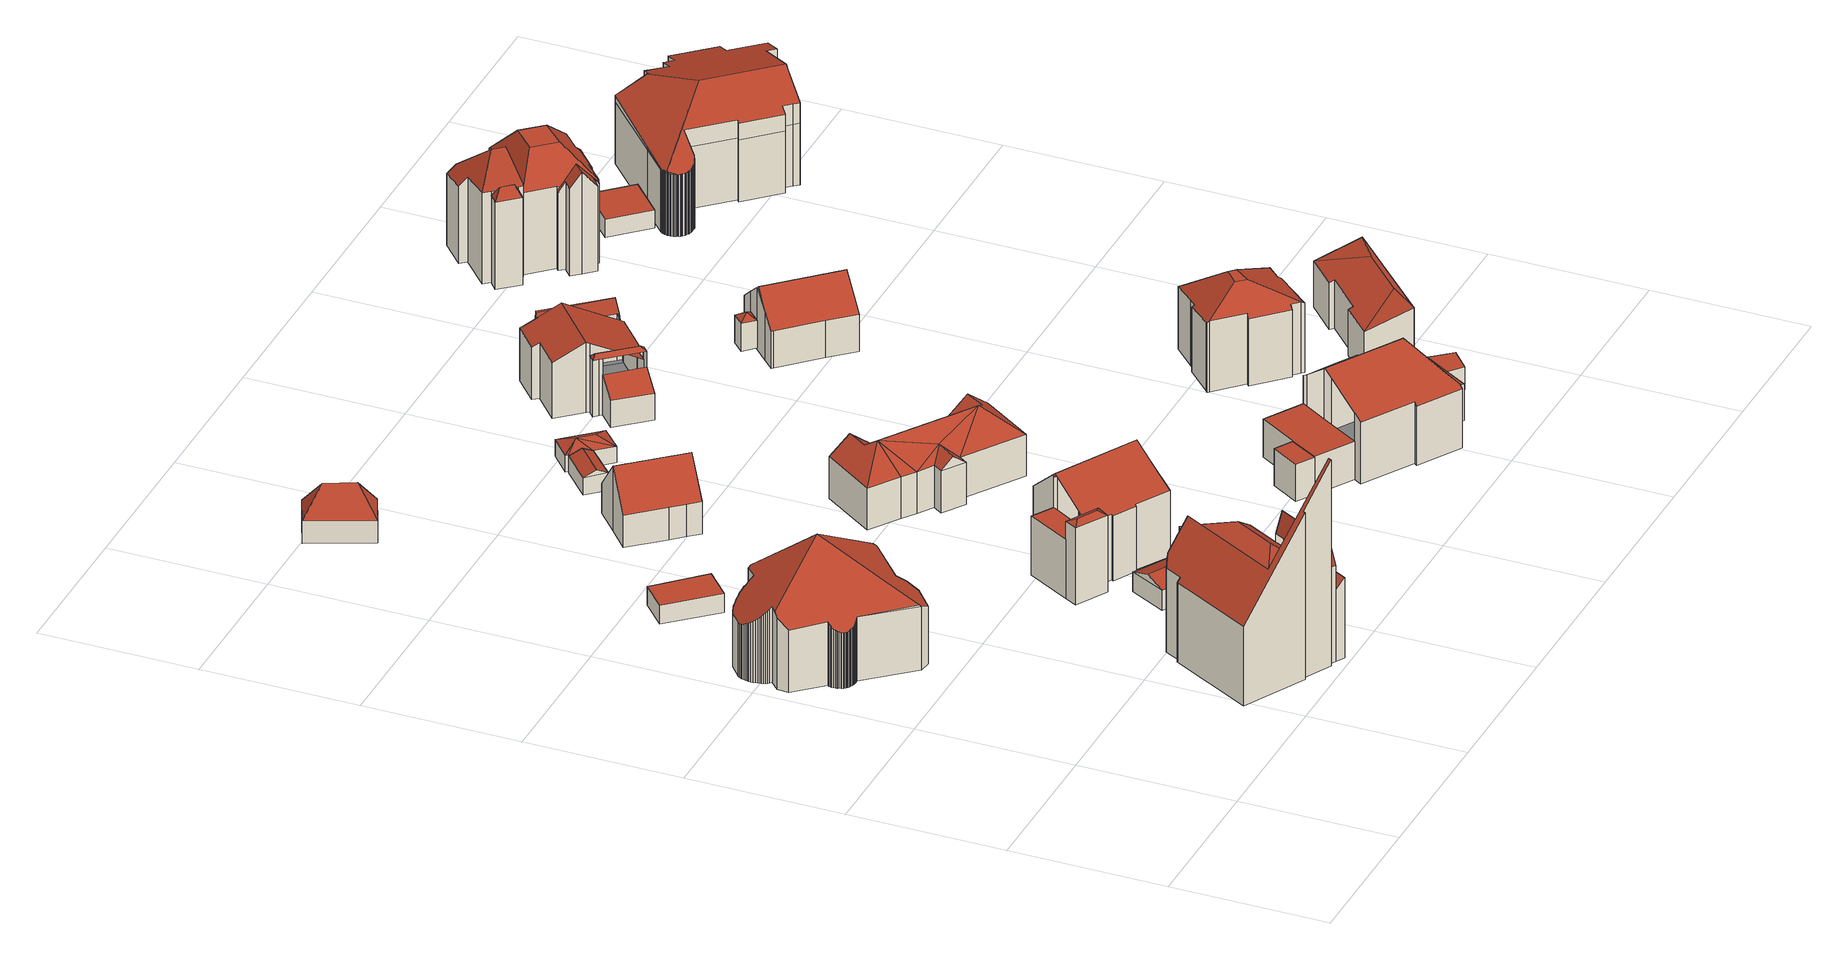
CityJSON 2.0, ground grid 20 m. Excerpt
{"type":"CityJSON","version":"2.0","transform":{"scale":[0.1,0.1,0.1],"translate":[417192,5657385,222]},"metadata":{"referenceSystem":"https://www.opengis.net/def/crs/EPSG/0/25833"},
"CityObjects":{
"building1":{"type":"Building","attributes":{"Dachtyp_tdc":"tdcFreeFormRoof","Gemeindeschluessel":14612000,"Dachneigung":48.73,"QualitaetDacherkennung":22,"Geometrietyp2DReferenz":"3000","measuredHeight":16.26,"function":"31001_9998","roofType":"5000"},"geometry":[{"type":"Solid","lod":"2","boundaries":[[[[0,1,2,3]],[[1,4,5,2]],[[4,6,7,5]],[[6,8,9,7]],[[8,10,11,9]],[[10,12,13,11]],[[12,14,15,13]],[[14,16,17,15]],[[16,18,19,17]],[[18,20,21,19]],[[20,22,23,21]],[[22,24,25,23]],[[24,26,27,25]],[[26,28,29,27]],[[28,30,31,29]],[[30,32,33,31]],[[32,34,35,33]],[[34,36,37,35]],[[36,38,39,37]],[[38,40,41,39]],[[40,42,43,41]],[[42,44,45,43]],[[44,46,47,45]],[[46,48,49,47]],[[48,50,51,49]],[[50,52,53,51]],[[52,54,55,53]],[[54,56,57,55]],[[56,58,59,57]],[[58,60,61,59]],[[60,62,63,61]],[[62,64,65,63]],[[64,66,67,65]],[[66,68,69,67]],[[68,70,71,69]],[[70,72,73,71]],[[72,74,75,73]],[[74,76,77,75]],[[76,78,79,77]],[[78,80,81,79]],[[80,82,83,81]],[[82,84,85,83]],[[84,86,87,85]],[[86,88,89,87]],[[88,90,91,89]],[[90,92,93,91]],[[92,94,95,93]],[[94,96,97,95]],[[96,98,99,97]],[[98,100,101,99]],[[100,102,103,101]],[[102,104,105,103]],[[104,106,107,105]],[[106,108,109,107]],[[108,110,111,109]],[[110,112,113,111]],[[112,114,115,113]],[[114,116,117,115]],[[116,118,119,117]],[[118,120,121,119]],[[120,122,123,121]],[[122,124,125,123]],[[124,126,127,125]],[[126,128,129,127]],[[128,130,131,129]],[[130,132,133,131]],[[132,134,135,133]],[[134,136,137,135]],[[136,138,139,137]],[[138,140,141,139]],[[140,142,143,141]],[[142,144,145,143]],[[144,146,147,145]],[[146,148,149,147]],[[148,150,151,149]],[[150,152,153,151]],[[152,154,155,153]],[[154,156,157,155]],[[156,158,159,157]],[[158,160,161,159]],[[160,0,3,161]],[[18,16,162,163,164,26,24,22,20]],[[84,82,80,78,76,74,72,70,68,66,64,62,60,58,56,54,52,50,48,46,44,42,40,38,36,34,32,30,28,164,163,165,88,86]],[[163,166,4,1,0,160,158,156,154,152,150,148,146,144,142,140,138,136,134,132,130,128,126,124,122,120,118,116,114,112,110,108,106,104,102,100,98,96,94,92,90,165]],[[10,8,6,166,163,162,14,12]],[[6,4,166]],[[28,26,164]],[[16,14,162]],[[90,88,165]],[[3,2,5,7,9,11,13,15,17,19,21,23,25,27,29,31,33,35,37,39,41,43,45,47,49,51,53,55,57,59,61,63,65,67,69,71,73,75,77,79,81,83,85,87,89,91,93,95,97,99,101,103,105,107,109,111,113,115,117,119,121,123,125,127,129,131,133,135,137,139,141,143,145,147,149,151,153,155,157,159,161]]]],"semantics":{"surfaces":[{"type":"WallSurface"},{"type":"RoofSurface"},{"type":"GroundSurface"}],"values":[[0,0,0,0,0,0,0,0,0,0,0,0,0,0,0,0,0,0,0,0,0,0,0,0,0,0,0,0,0,0,0,0,0,0,0,0,0,0,0,0,0,0,0,0,0,0,0,0,0,0,0,0,0,0,0,0,0,0,0,0,0,0,0,0,0,0,0,0,0,0,0,0,0,0,0,0,0,0,0,0,0,1,1,1,1,0,0,0,0,2]]}}]},
"building2":{"type":"Building","attributes":{"Gemeindeschluessel":14612000,"Geometrietyp2DReferenz":"3000","function":"31001_9998","roofType":"9999"},"children":["building2-1","building2-2","building2-3","building2-4"]},
"building2-1":{"type":"BuildingPart","attributes":{"Dachtyp_tdc":"tdcFreeFormRoof","Dachneigung":80.55,"QualitaetDacherkennung":21,"Geometrietyp2DReferenz":"3000","measuredHeight":15.99,"roofType":"5000"},"parents":["building2"],"geometry":[{"type":"MultiSurface","lod":"2","boundaries":[[[167,168,169,170,171]],[[172,173,174,175,176,177]],[[178,173,172]],[[179,178,172,168]],[[179,168,167]],[[178,179,167,173]],[[170,169,180,176,175]]],"semantics":{"surfaces":[{"type":"WallSurface"},{"type":"RoofSurface"},{"type":"GroundSurface"}],"values":[0,0,1,1,1,1,2]}}]},
"building2-2":{"type":"BuildingPart","attributes":{"Dachtyp_tdc":"tdcPolyFlatRoof","Dachneigung":44.97,"QualitaetDacherkennung":36,"Geometrietyp2DReferenz":"3000","measuredHeight":10.78,"roofType":"2100"},"parents":["building2"],"geometry":[{"type":"MultiSurface","lod":"2","boundaries":[[[181,177,176,182]],[[183,184,185,180]],[[184,181,182,185]],[[184,183,177,181]],[[182,176,180,185]]],"semantics":{"surfaces":[{"type":"WallSurface"},{"type":"RoofSurface"},{"type":"GroundSurface"}],"values":[0,0,0,1,2]}}]},
"building2-3":{"type":"BuildingPart","attributes":{"Dachtyp_tdc":"tdcPolyFlatRoof","Dachneigung":52.32,"QualitaetDacherkennung":51,"Geometrietyp2DReferenz":"3000","measuredHeight":27.57,"roofType":"2100"},"parents":["building2"],"geometry":[{"type":"MultiSurface","lod":"2","boundaries":[[[186,187,188,189]],[[187,190,191,188]],[[190,192,193,191]],[[192,194,195,196,193]],[[197,198,199,175,174]],[[198,200,201,199]],[[200,202,203,201]],[[202,204,205,203]],[[204,186,189,205]],[[204,202,200,198,197,206,194,192,190,187,186]],[[189,188,191,193,196,207,208,175,199,201,203,205]]],"semantics":{"surfaces":[{"type":"WallSurface"},{"type":"RoofSurface"},{"type":"GroundSurface"}],"values":[0,0,0,0,0,0,0,0,0,1,2]}}]},
"building2-4":{"type":"BuildingPart","attributes":{"Dachtyp_tdc":"tdcHipRoof","Dachneigung":40.12,"QualitaetDacherkennung":24,"Geometrietyp2DReferenz":"3000","measuredHeight":16.05,"roofType":"3200"},"parents":["building2"],"geometry":[{"type":"MultiSurface","lod":"2","boundaries":[[[209,195,196,207]],[[195,210,211,196]],[[210,212,213,211]],[[212,214,215,213]],[[214,216,217,215]],[[216,218,219,217]],[[218,220,221,219]],[[220,171,170,221]],[[222,174,223]],[[220,218,216,214,212,210,195,209,224]],[[174,171,220,224,223]],[[209,222,223,224]],[[208,207,196,211,213,215,217,219,221,170,175]]],"semantics":{"surfaces":[{"type":"WallSurface"},{"type":"RoofSurface"},{"type":"GroundSurface"}],"values":[0,0,0,0,0,0,0,0,1,1,1,1,2]}}]},
"building3":{"type":"Building","attributes":{"Dachtyp_tdc":"tdcPolyFlatRoof","Gemeindeschluessel":14612000,"Dachneigung":0,"QualitaetDacherkennung":62,"Geometrietyp2DReferenz":"3000","measuredHeight":2.56,"function":"31001_9998","roofType":"1000"},"geometry":[{"type":"Solid","lod":"2","boundaries":[[[[225,226,227,228]],[[226,229,230,227]],[[229,231,232,230]],[[231,225,228,232]],[[231,229,226,225]],[[228,227,230,232]]]],"semantics":{"surfaces":[{"type":"WallSurface"},{"type":"RoofSurface"},{"type":"GroundSurface"}],"values":[[0,0,0,0,1,2]]}}]},
"building4":{"type":"Building","attributes":{"Dachtyp_tdc":"tdcFreeFormRoof","Gemeindeschluessel":14612000,"Dachneigung":57.93,"QualitaetDacherkennung":18,"Geometrietyp2DReferenz":"3000","measuredHeight":6.68,"function":"31001_9998","roofType":"5000"},"geometry":[{"type":"Solid","lod":"2","boundaries":[[[[233,234,235,236]],[[234,237,238,235]],[[237,239,240,238]],[[239,233,236,240]],[[241,239,237]],[[242,241,237,234]],[[242,234,233]],[[241,242,233,239]],[[236,235,238,240]]]],"semantics":{"surfaces":[{"type":"WallSurface"},{"type":"RoofSurface"},{"type":"GroundSurface"}],"values":[[0,0,0,0,1,1,1,1,2]]}}]},
"building5":{"type":"Building","attributes":{"Dachtyp_tdc":"tdcGableRoof","Gemeindeschluessel":14612000,"Dachneigung":19.85,"QualitaetDacherkennung":80,"Geometrietyp2DReferenz":"3000","measuredHeight":3.64,"function":"31001_9998","roofType":"3100"},"geometry":[{"type":"Solid","lod":"2","boundaries":[[[[243,244,245,246]],[[244,247,248,245]],[[247,249,250,248]],[[249,243,246,250]],[[247,244,251]],[[243,249,252]],[[244,243,252,251]],[[249,247,251,252]],[[246,245,248,250]]]],"semantics":{"surfaces":[{"type":"WallSurface"},{"type":"RoofSurface"},{"type":"GroundSurface"}],"values":[[0,0,0,0,0,0,1,1,2]]}}]},
"building6":{"type":"Building","attributes":{"Dachtyp_tdc":"tdcGableRoof","Gemeindeschluessel":14612000,"Dachneigung":49.33,"QualitaetDacherkennung":78,"Geometrietyp2DReferenz":"3000","measuredHeight":8.7,"function":"31001_9998","roofType":"3100"},"geometry":[{"type":"Solid","lod":"2","boundaries":[[[[253,254,255,256]],[[254,257,258,255]],[[257,259,260,258]],[[259,261,262,260]],[[261,263,264,262]],[[263,265,266,264]],[[265,267,268,266]],[[267,269,270,268]],[[269,271,272,270]],[[271,273,274,272]],[[273,275,276,274]],[[275,277,278,276]],[[277,253,256,278]],[[273,271,269,267,265,263,261,259,257]],[[257,254,253,277,275,273]],[[256,255,258,260,262,264,266,268,270,272,274,276,278]]]],"semantics":{"surfaces":[{"type":"WallSurface"},{"type":"RoofSurface"},{"type":"GroundSurface"}],"values":[[0,0,0,0,0,0,0,0,0,0,0,0,0,1,1,2]]}}]},
"building7":{"type":"Building","attributes":{"Gemeindeschluessel":14612000,"Geometrietyp2DReferenz":"3000","function":"31001_9998","roofType":"9999"},"children":["building7-1","building7-2","building7-3","building7-4"]},
"building7-1":{"type":"BuildingPart","attributes":{"Dachtyp_tdc":"tdcPolyFlatRoof","Dachneigung":0,"QualitaetDacherkennung":57,"Geometrietyp2DReferenz":"3000","measuredHeight":7.94,"roofType":"1000"},"parents":["building7"],"geometry":[{"type":"MultiSurface","lod":"2","boundaries":[[[279,280,281,282]],[[280,283,284,281]],[[283,280,279,285,286]],[[287,282,281,284,288]]],"semantics":{"surfaces":[{"type":"WallSurface"},{"type":"RoofSurface"},{"type":"GroundSurface"}],"values":[0,0,1,2]}}]},
"building7-2":{"type":"BuildingPart","attributes":{"Dachtyp_tdc":"tdcFreeFormRoof","Dachneigung":27.71,"QualitaetDacherkennung":12,"Geometrietyp2DReferenz":"3000","measuredHeight":10.79,"roofType":"5000"},"parents":["building7"],"geometry":[{"type":"MultiSurface","lod":"2","boundaries":[[[289,290,291,292,293]],[[290,294,295,291]],[[294,296,279,282,295]],[[297,296,294]],[[298,297,294,290]],[[298,290,289]],[[297,298,289,296]],[[292,291,295,282,287]]],"semantics":{"surfaces":[{"type":"WallSurface"},{"type":"RoofSurface"},{"type":"GroundSurface"}],"values":[0,0,0,1,1,1,1,2]}}]},
"building7-3":{"type":"BuildingPart","attributes":{"Dachtyp_tdc":"tdcGableRoof","Dachneigung":12.98,"QualitaetDacherkennung":45,"Geometrietyp2DReferenz":"3000","measuredHeight":5.43,"roofType":"3100"},"parents":["building7"],"geometry":[{"type":"MultiSurface","lod":"2","boundaries":[[[299,300,301,302]],[[300,303,304,301]],[[303,305,306,304]],[[303,300,307]],[[300,299,308,309,307]],[[305,303,307,309]],[[302,301,304,306,310]]],"semantics":{"surfaces":[{"type":"WallSurface"},{"type":"RoofSurface"},{"type":"GroundSurface"}],"values":[0,0,0,0,1,1,2]}}]},
"building7-4":{"type":"BuildingPart","attributes":{"Dachtyp_tdc":"tdcGableRoof","Dachneigung":31.72,"QualitaetDacherkennung":21,"Geometrietyp2DReferenz":"3000","measuredHeight":12.6,"roofType":"3100"},"parents":["building7"],"geometry":[{"type":"MultiSurface","lod":"2","boundaries":[[[311,312,313,314]],[[312,315,316,313]],[[315,317,318,316]],[[317,319,320,318]],[[319,293,292,320]],[[321,322,323,284,283]],[[322,324,325,323]],[[324,326,327,325]],[[326,328,329,327]],[[328,330,331,329]],[[330,332,333,331]],[[332,334,335,333]],[[334,336,299,302,335]],[[337,306,305]],[[337,311,314,306]],[[338,336,334,332,330,328,326,324,322,321,339]],[[339,340,293,319,317,315,312,311,337,338]],[[314,313,316,318,320,292,287,288,284,323,325,327,329,331,333,335,302,310,306]]],"semantics":{"surfaces":[{"type":"WallSurface"},{"type":"RoofSurface"},{"type":"GroundSurface"}],"values":[0,0,0,0,0,0,0,0,0,0,0,0,0,0,0,1,1,2]}}]},
"building8":{"type":"Building","attributes":{"Dachtyp_tdc":"tdcGableRoof","Gemeindeschluessel":14612000,"Dachneigung":24.18,"QualitaetDacherkennung":55,"Geometrietyp2DReferenz":"3000","measuredHeight":3,"function":"31001_9998","roofType":"3100"},"geometry":[{"type":"Solid","lod":"2","boundaries":[[[[341,342,343,344]],[[342,345,346,343]],[[345,347,348,346]],[[347,341,344,348]],[[345,342,349]],[[341,347,350]],[[342,341,350,349]],[[347,345,349,350]],[[344,343,346,348]]]],"semantics":{"surfaces":[{"type":"WallSurface"},{"type":"RoofSurface"},{"type":"GroundSurface"}],"values":[[0,0,0,0,0,0,1,1,2]]}}]},
"building9":{"type":"Building","attributes":{"Dachtyp_tdc":"tdcFreeFormRoof","Gemeindeschluessel":14612000,"Dachneigung":38.6,"QualitaetDacherkennung":34,"Geometrietyp2DReferenz":"3000","measuredHeight":8.79,"function":"31001_9998","roofType":"5000"},"geometry":[{"type":"Solid","lod":"2","boundaries":[[[[351,352,353,354]],[[352,355,356,353]],[[355,357,358,356]],[[357,359,360,358]],[[359,361,362,360]],[[361,363,364,362]],[[363,365,366,364]],[[365,367,368,366]],[[367,369,370,368]],[[369,371,372,370]],[[371,373,374,372]],[[373,375,376,374]],[[375,377,378,376]],[[377,379,380,378]],[[379,381,382,380]],[[381,351,354,382]],[[383,377,375,384]],[[375,385,384]],[[373,385,375]],[[371,385,373]],[[369,385,371]],[[369,386,385]],[[386,369,387]],[[388,387,369,367]],[[385,351,381]],[[385,389,351]],[[389,359,357]],[[386,389,385]],[[386,359,389]],[[386,361,359]],[[361,386,363]],[[357,355,390,389]],[[390,352,351,389]],[[381,379,383,384,385]],[[377,383,379]],[[365,388,367]],[[352,390,355]],[[354,353,356,358,360,362,364,366,368,370,372,374,376,378,380,382]],[[386,387,388,365,363]]]],"semantics":{"surfaces":[{"type":"WallSurface"},{"type":"RoofSurface"},{"type":"GroundSurface"}],"values":[[0,0,0,0,0,0,0,0,0,0,0,0,0,0,0,0,1,1,1,1,1,1,1,1,1,1,1,1,1,1,1,1,1,1,0,0,0,2,1]]}}]},
"building10":{"type":"Building","attributes":{"Dachtyp_tdc":"tdcFreeFormRoof","Gemeindeschluessel":14612000,"Dachneigung":25.57,"QualitaetDacherkennung":53,"Geometrietyp2DReferenz":"3000","measuredHeight":3.1,"function":"31001_9998","roofType":"5000"},"geometry":[{"type":"Solid","lod":"2","boundaries":[[[[345,391,392,393]],[[391,394,395,392]],[[394,396,397,395]],[[396,398,399,397]],[[398,400,401,399]],[[400,345,393,401]],[[402,400,398]],[[403,402,398,396]],[[403,396,394]],[[403,400,402]],[[403,345,400]],[[403,391,345]],[[391,403,394]],[[393,392,395,397,399,401]]]],"semantics":{"surfaces":[{"type":"WallSurface"},{"type":"RoofSurface"},{"type":"GroundSurface"}],"values":[[0,0,0,0,0,0,1,1,1,1,1,1,1,2]]}}]},
"building11":{"type":"Building","attributes":{"Gemeindeschluessel":14612000,"Geometrietyp2DReferenz":"3000","function":"31001_9998","roofType":"9999"},"children":["building11-1","building11-2","building11-3","building11-4"]},
"building11-1":{"type":"BuildingPart","attributes":{"Dachtyp_tdc":"tdcPolyFlatRoof","Dachneigung":32.01,"QualitaetDacherkennung":38,"Geometrietyp2DReferenz":"3000","measuredHeight":5.42,"roofType":"2100"},"parents":["building11"],"geometry":[{"type":"MultiSurface","lod":"2","boundaries":[[[404,405,406,407]],[[408,409,410,411]],[[409,404,407,410]],[[409,408,405,404]],[[407,406,411,410]]],"semantics":{"surfaces":[{"type":"WallSurface"},{"type":"RoofSurface"},{"type":"GroundSurface"}],"values":[0,0,0,1,2]}}]},
"building11-2":{"type":"BuildingPart","attributes":{"Dachtyp_tdc":"tdcGableRoof","Dachneigung":27.61,"QualitaetDacherkennung":50,"Geometrietyp2DReferenz":"3000","measuredHeight":9.43,"roofType":"3100"},"parents":["building11"],"geometry":[{"type":"MultiSurface","lod":"2","boundaries":[[[412,413,414,415]],[[413,416,417,418,414]],[[419,420,421,422,423]],[[420,424,425,421]],[[424,426,427,425]],[[428,429,430,431,432]],[[429,433,434,430]],[[433,435,436,434]],[[435,412,415,436]],[[429,428,437,426,424,420,419,438,439,440,441]],[[441,416,413,412,435,433,429]],[[415,414,418,442,443,422,421,425,427,431,430,434,436]]],"semantics":{"surfaces":[{"type":"WallSurface"},{"type":"RoofSurface"},{"type":"GroundSurface"}],"values":[0,0,0,0,0,0,0,0,0,1,1,2]}}]},
"building11-3":{"type":"BuildingPart","attributes":{"Dachtyp_tdc":"tdcFreeFormRoof","Dachneigung":39.75,"QualitaetDacherkennung":9,"Geometrietyp2DReferenz":"3000","measuredHeight":8.01,"roofType":"5000"},"parents":["building11"],"geometry":[{"type":"MultiSurface","lod":"2","boundaries":[[[444,445,446,406,405]],[[445,447,448,446]],[[447,432,431,448]],[[449,450,408,411,427,426]],[[451,432,447]],[[447,445,444,450,452,451]],[[452,450,449]],[[451,452,449,437,432]],[[411,406,446,448,431,427]]],"semantics":{"surfaces":[{"type":"WallSurface"},{"type":"RoofSurface"},{"type":"GroundSurface"}],"values":[0,0,0,0,1,1,1,1,2]}}]},
"building11-4":{"type":"BuildingPart","attributes":{"Dachtyp_tdc":"tdcFreeFormRoof","Dachneigung":80.11,"QualitaetDacherkennung":31,"Geometrietyp2DReferenz":"3000","measuredHeight":8.74,"roofType":"5000"},"parents":["building11"],"geometry":[{"type":"MultiSurface","lod":"2","boundaries":[[[453,454,455,456]],[[454,457,458,455]],[[457,459,460,458]],[[459,461,462,460]],[[461,423,422,462]],[[417,463,464,418]],[[463,453,456,464]],[[465,438,423,461,459,466]],[[459,457,454,453,463,466]],[[463,417,467,440,465,466]],[[456,455,458,460,462,422,443,442,418,464]]],"semantics":{"surfaces":[{"type":"WallSurface"},{"type":"RoofSurface"},{"type":"GroundSurface"}],"values":[0,0,0,0,0,0,0,1,1,1,2]}}]},
"building12":{"type":"Building","attributes":{"Gemeindeschluessel":14612000,"Geometrietyp2DReferenz":"3000","function":"31001_9998","roofType":"9999"},"children":["building12-1","building12-2","building12-3","building12-4"]},
"building12-1":{"type":"BuildingPart","attributes":{"Dachtyp_tdc":"tdcPolyFlatRoof","Dachneigung":0,"QualitaetDacherkennung":77,"Geometrietyp2DReferenz":"3000","measuredHeight":4.86,"roofType":"1000"},"parents":["building12"],"geometry":[{"type":"MultiSurface","lod":"2","boundaries":[[[468,469,470,471]],[[469,472,473,470]],[[472,474,475,473]],[[474,476,477,475]],[[478,479,480,481]],[[479,468,471,480]],[[479,478,476,474,472,469,468]],[[471,470,473,475,477,481,480]]],"semantics":{"surfaces":[{"type":"WallSurface"},{"type":"RoofSurface"},{"type":"GroundSurface"}],"values":[0,0,0,0,0,0,1,2]}}]},
"building12-2":{"type":"BuildingPart","attributes":{"Dachtyp_tdc":"tdcHipAndGableRoof","Dachneigung":29.3,"QualitaetDacherkennung":23,"Geometrietyp2DReferenz":"3000","measuredHeight":12.01,"roofType":"5000"},"parents":["building12"],"geometry":[{"type":"MultiSurface","lod":"2","boundaries":[[[482,483,484,485]],[[483,486,487,488,484]],[[489,490,491,492,493]],[[490,494,495,491]],[[494,496,497,495]],[[496,498,499,497]],[[498,500,501,499]],[[500,502,503,501]],[[502,504,478,481,503]],[[505,506,507,477,476]],[[506,508,509,507]],[[508,510,511,509]],[[510,482,485,511]],[[506,505,504,512]],[[504,502,500,498,496,494,490,489,513,512]],[[513,486,483,482,510,508,506,512]],[[485,484,488,514,492,491,495,497,499,501,503,481,477,507,509,511]]],"semantics":{"surfaces":[{"type":"WallSurface"},{"type":"RoofSurface"},{"type":"GroundSurface"}],"values":[0,0,0,0,0,0,0,0,0,0,0,0,0,1,1,1,2]}}]},
"building12-3":{"type":"BuildingPart","attributes":{"Dachtyp_tdc":"tdcPolyFlatRoof","Dachneigung":0,"QualitaetDacherkennung":71,"Geometrietyp2DReferenz":"3000","measuredHeight":4.99,"roofType":"1000"},"parents":["building12"],"geometry":[{"type":"MultiSurface","lod":"2","boundaries":[[[515,516,517,518]],[[516,519,520,517]],[[519,521,522,520]],[[521,519,516,515]],[[518,517,520,522]]],"semantics":{"surfaces":[{"type":"WallSurface"},{"type":"RoofSurface"},{"type":"GroundSurface"}],"values":[0,0,0,1,2]}}]},
"building12-4":{"type":"BuildingPart","attributes":{"Dachtyp_tdc":"tdcPolyFlatRoof","Dachneigung":0,"QualitaetDacherkennung":74,"Geometrietyp2DReferenz":"3000","measuredHeight":5.06,"roofType":"1000"},"parents":["building12"],"geometry":[{"type":"MultiSurface","lod":"2","boundaries":[[[487,523,515,518,488]],[[524,525,526,522,521]],[[525,493,492,526]],[[493,525,524,523,487,527]],[[488,518,522,526,492,514]]],"semantics":{"surfaces":[{"type":"WallSurface"},{"type":"RoofSurface"},{"type":"GroundSurface"}],"values":[0,0,0,1,2]}}]},
"building13":{"type":"Building","attributes":{"Dachtyp_tdc":"tdcFreeFormRoof","Gemeindeschluessel":14612000,"Dachneigung":37.39,"QualitaetDacherkennung":48,"Geometrietyp2DReferenz":"3000","measuredHeight":4.42,"function":"31001_9998","roofType":"5000"},"geometry":[{"type":"Solid","lod":"2","boundaries":[[[[528,529,530,531]],[[529,532,533,530]],[[532,534,535,533]],[[534,528,531,535]],[[536,534,532]],[[537,536,532,529]],[[537,529,528]],[[536,537,528,534]],[[531,530,533,535]]]],"semantics":{"surfaces":[{"type":"WallSurface"},{"type":"RoofSurface"},{"type":"GroundSurface"}],"values":[[0,0,0,0,1,1,1,1,2]]}}]},
"building14":{"type":"Building","attributes":{"Dachtyp_tdc":"tdcFreeFormRoof","Gemeindeschluessel":14612000,"Dachneigung":39.62,"QualitaetDacherkennung":83,"Geometrietyp2DReferenz":"3000","measuredHeight":8.47,"function":"31001_9998","roofType":"5000"},"geometry":[{"type":"Solid","lod":"2","boundaries":[[[[538,539,540,541]],[[539,542,543,540]],[[544,545,546,547]],[[545,548,549,546]],[[548,550,551,549]],[[550,552,553,551]],[[552,554,555,553]],[[554,538,541,555]],[[539,538,556,557,545,544,542]],[[556,554,552,550,548,557]],[[548,545,557]],[[538,554,556]],[[541,540,543,547,546,549,551,553,555]],[[542,544,547,543]]]],"semantics":{"surfaces":[{"type":"WallSurface"},{"type":"RoofSurface"},{"type":"GroundSurface"}],"values":[[0,0,0,0,0,0,0,0,1,1,0,0,2,0]]}}]},
"building15":{"type":"Building","attributes":{"Dachtyp_tdc":"tdcPolyFlatRoof","Gemeindeschluessel":14612000,"Dachneigung":0,"QualitaetDacherkennung":57,"Geometrietyp2DReferenz":"3000","measuredHeight":3.12,"function":"31001_9998","roofType":"1000"},"geometry":[{"type":"Solid","lod":"2","boundaries":[[[[558,559,560,561]],[[559,562,563,560]],[[562,564,565,563]],[[564,566,567,565]],[[566,558,561,567]],[[566,564,562,559,558]],[[561,560,563,565,567]]]],"semantics":{"surfaces":[{"type":"WallSurface"},{"type":"RoofSurface"},{"type":"GroundSurface"}],"values":[[0,0,0,0,0,1,2]]}}]},
"building16":{"type":"Building","attributes":{"Dachtyp_tdc":"tdcCutTentRoof","Gemeindeschluessel":14612000,"Dachneigung":28.95,"QualitaetDacherkennung":46,"Geometrietyp2DReferenz":"3000","measuredHeight":12.07,"function":"31001_9998","roofType":"9999"},"geometry":[{"type":"Solid","lod":"2","boundaries":[[[[568,569,570,571]],[[569,572,573,570]],[[572,574,575,573]],[[574,576,577,575]],[[576,578,579,577]],[[578,580,581,579]],[[580,582,583,581]],[[582,584,585,583]],[[584,586,587,585]],[[586,588,589,587]],[[588,590,591,589]],[[590,592,593,591]],[[592,594,595,593]],[[594,596,597,595]],[[596,598,599,597]],[[598,600,601,599]],[[600,602,603,601]],[[602,604,605,603]],[[604,606,607,605]],[[606,608,609,607]],[[608,568,571,609]],[[586,584,582,580,578,576,574,610,611]],[[594,592,590,588,586,611,612]],[[604,602,600,598,596,594,612,613]],[[574,572,569,568,608,606,604,613,610]],[[613,612,611,610]],[[571,570,573,575,577,579,581,583,585,587,589,591,593,595,597,599,601,603,605,607,609]]]],"semantics":{"surfaces":[{"type":"WallSurface"},{"type":"RoofSurface"},{"type":"GroundSurface"}],"values":[[0,0,0,0,0,0,0,0,0,0,0,0,0,0,0,0,0,0,0,0,0,1,1,1,1,1,2]]}}]},
"building17":{"type":"Building","attributes":{"Dachtyp_tdc":"tdcFreeFormRoof","Gemeindeschluessel":14612000,"Dachneigung":20.94,"QualitaetDacherkennung":48,"Geometrietyp2DReferenz":"3000","measuredHeight":8.29,"function":"31001_9998","roofType":"5000"},"geometry":[{"type":"Solid","lod":"2","boundaries":[[[[614,615,616,617]],[[615,618,619,616]],[[618,620,621,619]],[[620,622,623,621]],[[622,624,625,623]],[[624,626,627,625]],[[626,628,629,627]],[[628,614,617,629]],[[615,630,618]],[[614,628,631]],[[614,631,630,615]],[[628,626,624,622,620,618,630,631]],[[617,616,619,621,623,625,627,629]]]],"semantics":{"surfaces":[{"type":"WallSurface"},{"type":"RoofSurface"},{"type":"GroundSurface"}],"values":[[0,0,0,0,0,0,0,0,1,1,1,1,2]]}}]},
"building18":{"type":"Building","attributes":{"Gemeindeschluessel":14612000,"Geometrietyp2DReferenz":"3000","function":"31001_9998","roofType":"9999"},"children":["building18-1","building18-2","building18-3","building18-4"]},
"building18-1":{"type":"BuildingPart","attributes":{"Dachtyp_tdc":"tdcHipAndGableRoof","Dachneigung":43.43,"QualitaetDacherkennung":30,"Geometrietyp2DReferenz":"3000","measuredHeight":14,"roofType":"5000"},"parents":["building18"],"geometry":[{"type":"MultiSurface","lod":"2","boundaries":[[[632,633,634,635]],[[636,637,638]],[[636,639,640,637]],[[639,641,642,643,640]],[[644,645,646]],[[644,647,648,645]],[[647,649,650,648]],[[649,651,652,650]],[[651,653,654,652]],[[653,655,656,654]],[[655,657,658,656]],[[657,659,660,658]],[[659,632,635,660]],[[655,653,651,649,647,661]],[[647,644,641,639,636,662,661]],[[662,663,633,632,659,657,655,661]],[[635,634,664,637,640,643,645,648,650,652,654,656,658,660]]],"semantics":{"surfaces":[{"type":"WallSurface"},{"type":"RoofSurface"},{"type":"GroundSurface"}],"values":[0,0,0,0,0,0,0,0,0,0,0,0,0,1,1,1,2]}}]},
"building18-2":{"type":"BuildingPart","attributes":{"Dachtyp_tdc":"tdcFreeFormRoof","Dachneigung":60.23,"QualitaetDacherkennung":21,"Geometrietyp2DReferenz":"3000","measuredHeight":13.04,"roofType":"5000"},"parents":["building18"],"geometry":[{"type":"MultiSurface","lod":"2","boundaries":[[[642,665,666,643]],[[665,667,668,666]],[[667,646,645,668]],[[669,646,667]],[[670,669,667,665]],[[670,665,642]],[[669,670,642,646]],[[643,666,668,645]]],"semantics":{"surfaces":[{"type":"WallSurface"},{"type":"RoofSurface"},{"type":"GroundSurface"}],"values":[0,0,0,1,1,1,1,2]}}]},
"building18-3":{"type":"BuildingPart","attributes":{"Dachtyp_tdc":"tdcCutTentRoof","Dachneigung":47.51,"QualitaetDacherkennung":60,"Geometrietyp2DReferenz":"3000","measuredHeight":14.71,"roofType":"9999"},"parents":["building18"],"geometry":[{"type":"MultiSurface","lod":"2","boundaries":[[[671,672,673,674]],[[672,675,676,673]],[[675,677,678,679,676]],[[680,638,637,681,682]],[[683,632,635,634,633]],[[632,684,685,635]],[[686,687,688,689]],[[677,675,672,671,690,686,689,691]],[[638,680,692,693,694,677,691,695]],[[687,684,632,683,663,696,638,695,688]],[[695,691,689,688]],[[685,697,698,699,674,673,676,679,700,681,637,664,634,635]],[[684,687,697,685]],[[687,686,698,697]],[[686,690,699,698]],[[690,671,674,699]]],"semantics":{"surfaces":[{"type":"WallSurface"},{"type":"RoofSurface"},{"type":"GroundSurface"}],"values":[0,0,0,0,0,0,1,1,1,1,1,2,0,0,0,0]}}]},
"building18-4":{"type":"BuildingPart","attributes":{"Dachtyp_tdc":"tdcGableRoof","Dachneigung":47.04,"QualitaetDacherkennung":29,"Geometrietyp2DReferenz":"3000","measuredHeight":13.54,"roofType":"3100"},"parents":["building18"],"geometry":[{"type":"MultiSurface","lod":"2","boundaries":[[[701,682,681,702]],[[678,703,704,679]],[[703,705,706,704]],[[705,707,708,706]],[[707,709,710,708]],[[709,711,712,710]],[[711,713,714,712]],[[713,701,702,714]],[[709,707,705,703,678,694,715]],[[715,692,682,701,713,711,709]],[[702,681,700,679,704,706,708,710,712,714]]],"semantics":{"surfaces":[{"type":"WallSurface"},{"type":"RoofSurface"},{"type":"GroundSurface"}],"values":[0,0,0,0,0,0,0,0,1,1,2]}}]},
"building19":{"type":"Building","attributes":{"Dachtyp_tdc":"tdcPolyFlatRoof","Gemeindeschluessel":14612000,"Dachneigung":0,"QualitaetDacherkennung":86,"Geometrietyp2DReferenz":"3000","measuredHeight":2.43,"function":"31001_9998","roofType":"1000"},"geometry":[{"type":"Solid","lod":"2","boundaries":[[[[716,717,718,719]],[[717,720,721,718]],[[720,722,723,721]],[[722,716,719,723]],[[722,720,717,716]],[[719,718,721,723]]]],"semantics":{"surfaces":[{"type":"WallSurface"},{"type":"RoofSurface"},{"type":"GroundSurface"}],"values":[[0,0,0,0,1,2]]}}]},
"building20":{"type":"Building","attributes":{"Dachtyp_tdc":"tdcFreeFormRoof","Gemeindeschluessel":14612000,"Dachneigung":17.96,"QualitaetDacherkennung":25,"Geometrietyp2DReferenz":"3000","measuredHeight":13.31,"function":"31001_9998","roofType":"5000"},"geometry":[{"type":"Solid","lod":"2","boundaries":[[[[724,725,726,727,728,729,730,731,732,733,734,735]],[[736,737,738,739,740,741,742,743,744,745,746,747,748,749,750,751,752,753,754,755,756,757,758,759,760,761,762,763,764,765,766,767,768,769,770,771,772,773,735,734,774,775,776,777]],[[778,779,780,781,782,783,784,785,786,787,724,735,773,788]],[[789,778,788,790]],[[790,788,773,772,791]],[[792,725,724,787,793]],[[793,787,786,794]],[[794,786,785,795]],[[795,785,784,796]],[[796,784,783,797]],[[797,783,782,798]],[[798,782,781,799]],[[799,781,780,800]],[[800,780,779,801]],[[801,779,778,789]],[[802,777,776,803]],[[804,736,777,802]],[[803,776,775,805]],[[805,775,774,806]],[[806,774,734,807]],[[791,772,771,808]],[[808,771,770,809]],[[809,770,769,810]],[[811,766,765,812]],[[813,767,766,811]],[[812,765,764,814]],[[814,764,763,815]],[[815,763,762,816]],[[816,762,761,817]],[[817,761,760,818]],[[818,760,759,819]],[[819,759,758,820]],[[820,758,757,821]],[[821,757,756,822]],[[822,756,755,823]],[[823,755,754,824]],[[824,754,753,825]],[[825,753,752,826]],[[826,752,751,827]],[[827,751,750,828]],[[828,750,749,829]],[[829,749,748,830]],[[793,794,831,832]],[[794,795,833,831]],[[795,796,834,833]],[[796,797,835,834]],[[797,798,836,835]],[[798,799,837,836]],[[799,800,838,837]],[[800,801,839,838]],[[801,789,840,839]],[[789,790,841,840]],[[790,791,842,841]],[[791,808,843,842]],[[808,809,844,843]],[[809,810,845,844]],[[810,846,847,845]],[[830,748,747]],[[846,768,767,813]],[[810,769,768,846]],[[739,738,848]],[[848,738,737,849]],[[849,737,736,804]],[[807,734,733,850]],[[850,733,732,851]],[[851,732,731,852]],[[852,731,730,853]],[[853,730,729,854]],[[854,729,728,855]],[[855,728,727,856]],[[856,727,726,857]],[[857,726,725,792]],[[832,831,833,834,835,836,837,838,839,840,841,842,843,844,845,847,858,859,860,861,862,863,864,865,866,867,868,869,870,871,872,873,874,875,876,877,878,879,880,881,882,883,884,885,886,887,888,889,890,891,892,893,894,895,896,897,898,899,900,901,902,903]],[[846,813,858,847]],[[813,811,859,858]],[[811,812,860,859]],[[812,814,861,860]],[[814,815,862,861]],[[815,816,863,862]],[[816,817,864,863]],[[817,818,865,864]],[[818,819,866,865]],[[819,820,867,866]],[[820,821,868,867]],[[821,822,869,868]],[[822,823,870,869]],[[823,824,871,870]],[[824,825,872,871]],[[825,826,873,872]],[[826,827,874,873]],[[827,828,875,874]],[[828,829,876,875]],[[829,830,877,876]],[[830,747,878,877]],[[747,746,879,878]],[[746,745,880,879]],[[745,744,881,880]],[[744,743,882,881]],[[743,742,883,882]],[[742,741,884,883]],[[741,740,885,884]],[[740,739,886,885]],[[739,848,887,886]],[[848,849,888,887]],[[849,804,889,888]],[[804,802,890,889]],[[802,803,891,890]],[[803,805,892,891]],[[805,806,893,892]],[[806,807,894,893]],[[807,850,895,894]],[[850,851,896,895]],[[851,852,897,896]],[[852,853,898,897]],[[853,854,899,898]],[[854,855,900,899]],[[855,856,901,900]],[[856,857,902,901]],[[857,792,903,902]],[[792,793,832,903]]]],"semantics":{"surfaces":[{"type":"RoofSurface"},{"type":"WallSurface"},{"type":"GroundSurface"}],"values":[[0,0,0,1,1,1,1,1,1,1,1,1,1,1,1,1,1,1,1,1,1,1,1,1,1,1,1,1,1,1,1,1,1,1,1,1,1,1,1,1,1,1,1,1,1,1,1,1,1,1,1,1,1,1,1,1,1,1,1,1,1,1,1,1,1,1,1,1,1,1,1,1,2,1,1,1,1,1,1,1,1,1,1,1,1,1,1,1,1,1,1,1,1,1,1,1,1,1,1,1,1,1,1,1,1,1,1,1,1,1,1,1,1,1,1,1,1,1,1,1]]}}]}
},
"vertices":[
[68,630,116],[70,628,119],[70,628,18],[68,630,18],[83,640,119],[83,640,18],[98,638,113],[98,638,18],[120,612,114],[120,612,18],[135,625,91],[135,625,18],[185,568,93],[185,568,18],[170,555,116],[170,555,18],[193,528,113],[193,528,18],[142,483,113],[142,483,18],[151,473,103],[151,473,18],[150,458,95],[150,458,18],[122,434,95],[122,434,18],[107,436,103],[107,436,18],[56,494,104],[56,494,18],[55,494,102],[55,494,18],[53,494,101],[53,494,18],[52,494,100],[52,494,18],[51,494,98],[51,494,18],[49,494,97],[49,494,18],[48,494,96],[48,494,18],[47,495,95],[47,495,18],[45,495,95],[45,495,18],[44,496,94],[44,496,18],[42,497,93],[42,497,18],[41,497,93],[41,497,18],[40,498,92],[40,498,18],[39,499,92],[39,499,18],[38,500,92],[38,500,18],[37,501,92],[37,501,18],[36,502,92],[36,502,18],[35,504,92],[35,504,18],[35,505,92],[35,505,18],[34,507,93],[34,507,18],[33,508,94],[33,508,18],[33,509,94],[33,509,18],[33,511,95],[33,511,18],[33,513,96],[33,513,18],[32,515,97],[32,515,18],[33,516,99],[33,516,18],[33,517,100],[33,517,18],[33,519,101],[33,519,18],[34,521,103],[34,521,18],[3,556,101],[3,556,18],[4,571,113],[4,571,18],[16,582,119],[16,582,18],[14,584,116],[14,584,18],[12,586,114],[12,586,18],[11,588,112],[11,588,18],[10,590,110],[10,590,18],[9,592,108],[9,592,18],[9,594,106],[9,594,18],[8,596,104],[8,596,18],[8,599,102],[8,599,18],[7,602,100],[7,602,18],[7,605,98],[7,605,18],[7,607,96],[7,607,18],[8,609,95],[8,609,18],[8,611,94],[8,611,18],[9,614,92],[9,614,18],[9,616,91],[9,616,18],[10,618,90],[10,618,18],[11,620,90],[11,620,18],[13,623,89],[13,623,18],[30,637,89],[30,637,18],[32,638,90],[32,638,18],[35,639,90],[35,639,18],[37,639,91],[37,639,18],[39,640,93],[39,640,18],[42,640,94],[42,640,18],[44,640,95],[44,640,18],[46,640,97],[46,640,18],[49,640,98],[49,640,18],[51,639,100],[51,639,18],[54,639,102],[54,639,18],[56,638,104],[56,638,18],[58,637,106],[58,637,18],[60,636,108],[60,636,18],[62,634,110],[62,634,18],[64,633,112],[64,633,18],[66,632,114],[66,632,18],[190,531,117],[91,558,180],[105,438,106],[8,575,119],[87,639,121],
[359,105,137],[369,100,137],[369,100,8],[359,105,8],[359,105,126],[323,15,137],[314,20,137],[314,20,126],[314,20,8],[323,15,8],[323,15,103],[321,22,168],[362,98,168],[344,54,8],
[334,9,116],[334,9,8],[344,54,103],[355,48,116],[355,48,8],
[252,181,114],[255,179,120],[255,179,8],[252,181,8],[267,201,120],[267,201,8],[280,205,132],[280,205,8],[306,191,170],[306,191,158],[306,191,8],[314,20,284],[312,16,284],[312,16,8],[276,35,231],[276,35,8],[274,32,231],[274,32,8],[194,74,114],[194,74,8],[236,62,170],[304,187,8],[236,62,8],
[304,187,160],[314,205,148],[314,205,8],[339,192,137],[339,192,8],[331,177,147],[331,177,8],[347,169,140],[347,169,8],[345,165,142],[345,165,8],[381,146,126],[381,146,8],[236,62,160],[290,82,169],[319,135,169],
[153,716,53],[119,685,53],[119,685,28],[153,716,28],[67,743,53],[67,743,28],[99,772,53],[99,772,28],
[136,1122,64],[93,1103,64],[93,1103,34],[136,1122,34],[59,1182,64],[59,1182,34],[100,1200,64],[100,1200,34],[89,1170,100],[105,1133,101],
[399,200,43],[335,235,43],[335,235,16],[399,200,16],[360,282,42],[360,282,16],[424,246,42],[424,246,16],[347,258,52],[411,223,52],
[228,800,78],[192,841,78],[192,841,35],[228,800,35],[221,866,122],[221,866,35],[251,893,75],[251,893,35],[267,875,75],[267,875,35],[280,860,75],[280,860,35],[294,872,54],[294,872,35],[309,854,54],[309,854,35],[295,842,75],[295,842,35],[313,821,76],[313,821,35],[283,795,122],[283,795,35],[254,770,79],[254,770,35],[242,784,78],[242,784,35],
[315,346,96],[346,402,96],[346,402,17],[315,346,17],[373,386,96],[373,386,17],[341,331,96],[372,383,96],[341,331,17],[372,383,17],
[356,323,120],[346,307,120],[346,307,17],[356,323,17],[356,323,106],[306,330,120],[306,330,17],[315,346,120],[318,333,125],[343,319,125],
[479,332,67],[500,320,67],[500,320,17],[479,332,17],[484,291,67],[484,291,17],[462,303,67],[462,303,17],[491,305,71],[475,326,69],[470,317,71],[475,326,17],
[445,272,105],[402,297,105],[402,297,17],[445,272,17],[400,295,104],[400,295,17],[371,311,104],[371,311,17],[372,313,105],[372,313,17],[373,386,140],[392,419,106],[392,419,17],[422,402,106],[422,402,17],[424,405,103],[424,405,17],[453,389,103],[453,389,17],[452,387,105],[452,387,17],[496,362,106],[496,362,17],[478,332,137],[478,332,17],[479,332,137],[462,303,127],[475,326,143],[372,383,143],[341,331,106],
[273,925,62],[310,959,62],[310,959,39],[273,925,39],[330,937,63],[330,937,39],[293,903,63],[293,903,39],[321,947,69],[284,913,69],
[443,531,88],[435,520,88],[435,520,32],[443,531,32],[407,539,88],[407,539,32],[415,551,88],[415,551,32],[395,564,88],[395,564,32],[378,576,88],[378,576,32],[340,602,88],[340,602,32],[386,669,88],[386,669,32],[431,638,88],[431,638,32],[430,635,88],[430,635,32],[459,615,88],[459,615,32],[488,596,88],[488,596,32],[516,576,88],[516,576,32],[518,578,88],[518,578,32],[563,547,88],[563,547,32],[518,481,88],[518,481,32],[540,563,110],[524,538,110],[507,535,120],[394,612,119],[391,627,111],[408,653,110],[439,555,102],[421,530,102],
[310,959,63],[310,959,41],[330,937,41],[308,962,63],[308,962,41],[335,986,63],[335,986,41],[376,941,63],[376,941,41],[349,916,63],[349,916,41],[350,942,72],[334,960,72],
[409,949,82],[430,968,100],[430,968,46],[409,949,46],[465,928,100],[443,909,82],[443,909,46],[465,928,46],
[429,1055,116],[462,1084,116],[462,1084,46],[429,1055,46],[476,1068,126],[476,1068,113],[476,1068,46],[544,990,101],[493,945,101],[493,945,46],[544,990,46],[544,990,78],[489,950,104],[489,950,46],[473,935,104],[473,935,46],[430,984,138],[428,987,140],[428,987,46],[430,984,46],[430,984,121],[401,1018,120],[401,1018,46],[435,1048,120],[435,1048,46],[452,960,121],[541,993,103],[540,994,104],[529,1007,113],[495,1046,140],[495,1046,46],[540,994,46],
[430,968,121],[428,971,121],[428,971,46],[422,977,121],[422,977,46],[473,935,121],[465,928,121],[430,977,126],[466,936,126],
[487,1078,69],[524,1036,69],[524,1036,46],[487,1078,46],[518,1031,113],[518,1031,46],[545,999,113],[545,999,46],[549,994,77],[549,994,46],[478,1071,133],[478,1071,46],[540,994,113],[540,999,133],[495,1046,113],
[863,114,70],[840,76,70],[840,76,21],[863,114,21],[812,93,70],[812,93,21],[804,81,70],[804,81,21],[802,83,70],[802,83,21],[844,153,70],[875,134,70],[875,134,21],[844,153,21],
[733,92,103],[668,131,103],[668,131,21],[733,92,21],[674,141,110],[674,141,72],[674,141,21],[726,227,109],[727,227,109],[727,227,21],[726,227,21],[726,227,72],[739,228,103],[739,228,21],[760,216,103],[760,216,21],[761,207,109],[761,207,21],[792,188,109],[792,188,21],[790,185,111],[790,185,21],[844,153,111],[802,83,105],[788,59,103],[788,59,21],[785,55,100],[785,55,21],[730,88,100],[730,88,21],[798,133,141],[704,190,141],[704,190,21],
[626,170,71],[604,184,71],[604,184,21],[626,170,21],[626,220,71],[626,220,21],[648,207,71],[648,207,21],
[626,170,72],[648,207,72],[678,256,72],[678,256,21],[704,190,72],
[631,862,84],[617,876,84],[617,876,47],[631,862,47],[632,890,84],[632,890,47],[645,876,84],[645,876,47],[632,876,91],[631,875,91],
[672,753,95],[645,783,95],[645,783,45],[672,753,45],[601,829,95],[601,829,45],[599,831,95],[612,844,110],[612,844,45],[599,831,45],[631,862,128],[631,862,45],[645,876,112],[645,876,45],[661,891,93],[661,891,45],[735,812,93],[735,812,45],[703,782,130],[630,860,130],
[863,114,62],[875,134,62],[875,134,31],[863,114,31],[887,145,62],[887,145,31],[911,117,62],[911,117,31],[886,95,62],[886,95,31],
[792,393,124],[794,390,126],[794,390,37],[792,393,37],[804,399,125],[804,399,37],[831,426,121],[831,426,37],[863,392,121],[863,392,37],[870,399,113],[870,399,37],[907,361,113],[907,361,37],[903,357,118],[903,357,37],[911,348,118],[911,348,37],[909,346,121],[909,346,37],[890,328,124],[890,328,37],[893,325,121],[893,325,37],[841,274,130],[841,274,37],[838,277,132],[838,277,37],[829,286,132],[829,286,37],[826,283,127],[826,283,37],[789,321,127],[789,321,37],[792,324,132],[792,324,37],[760,357,132],[760,357,37],[758,359,129],[758,359,37],[760,361,129],[760,361,37],[829,364,157],[837,356,157],[821,336,158],[810,347,158],
[1014,276,119],[896,162,119],[896,162,38],[1014,276,38],[854,206,100],[854,206,38],[892,242,100],[892,242,38],[896,237,103],[896,237,38],[940,279,103],[940,279,38],[936,284,100],[936,284,38],[973,319,100],[973,319,38],[923,198,121],[976,249,121],
[736,1230,153],[737,1230,153],[737,1230,47],[736,1230,47],[671,1169,170],[671,1169,47],[671,1169,157],[668,1167,169],[668,1167,47],[664,1171,169],[664,1171,164],[664,1171,47],[642,1196,169],[642,1196,47],[642,1196,164],[635,1204,169],[635,1204,47],[673,1238,160],[673,1238,47],[666,1246,150],[666,1246,47],[697,1274,143],[697,1274,47],[705,1266,153],[705,1266,47],[709,1260,153],[709,1260,47],[728,1239,153],[728,1239,47],[699,1220,187],[711,1207,187],[736,1229,154],[711,1207,47],
[652,1161,164],[652,1161,47],[630,1186,164],[630,1186,47],[641,1185,178],[653,1172,178],
[795,1151,149],[762,1122,150],[762,1122,47],[795,1151,47],[759,1125,155],[759,1125,47],[732,1101,157],[732,1101,154],[732,1101,47],[699,1139,157],[699,1139,47],[699,1139,151],[737,1230,154],[750,1242,154],[750,1242,47],[814,1176,153],[752,1245,153],[739,1204,194],[762,1178,194],[791,1155,154],[734,1150,194],[701,1135,157],[714,1121,157],[730,1103,157],[710,1177,194],[711,1207,155],[752,1245,47],[814,1176,47],[791,1155,47],[714,1121,47],
[696,1136,151],[696,1136,47],[729,1099,154],[729,1099,47],[724,1104,162],[724,1104,47],[713,1094,161],[713,1094,47],[700,1108,183],[700,1108,47],[690,1119,164],[690,1119,47],[702,1129,164],[702,1129,47],[714,1121,183],
[781,1114,72],[825,1154,72],[825,1154,48],[781,1114,48],[866,1110,72],[866,1110,48],[822,1070,72],[822,1070,48],
[957,1137,161],[933,1166,139],[851,1091,134],[818,1061,132],[816,1059,132],[816,1058,132],[815,1057,132],[815,1056,133],[814,1054,133],[814,1053,133],[813,1051,134],[938,1065,181],[814,1044,132],[814,1043,132],[814,1041,132],[815,1040,131],[816,1039,131],[816,1038,131],[817,1036,131],[818,1035,131],[819,1034,131],[821,1032,131],[822,1031,131],[823,1031,131],[825,1030,132],[826,1029,132],[827,1029,132],[829,1028,132],[830,1028,133],[832,1028,133],[833,1028,134],[834,1028,134],[836,1028,135],[837,1028,135],[839,1028,136],[840,1029,136],[841,1029,137],[843,1030,138],[844,1030,138],[845,1031,139],[847,1032,140],[871,1055,155],[915,1007,155],[911,1004,153],[950,963,153],[958,970,158],[967,960,158],[972,954,158],[1003,982,177],[1009,987,181],[813,1050,134],[813,1049,133],[813,1047,133],[813,1046,133],[1068,1023,159],[1092,1045,148],[1058,1082,148],[1073,1096,142],[1031,1142,142],[1014,1127,149],[1005,1137,149],[990,1123,156],[970,1146,156],[958,1135,161],[1059,1033,159],[1068,1023,131],[1059,1033,131],[1003,982,131],[933,1166,131],[958,1135,131],[970,1146,131],[990,1123,131],[1005,1137,131],[1014,1127,131],[1031,1142,131],[1073,1096,131],[1058,1082,131],[1092,1045,131],[813,1046,131],[813,1047,131],[814,1044,131],[813,1049,131],[813,1050,131],[813,1051,131],[972,954,131],[967,960,131],[958,970,131],[915,1007,131],[871,1055,131],[911,1004,131],[847,1032,131],[845,1031,131],[844,1030,131],[843,1030,131],[841,1029,131],[840,1029,131],[839,1028,131],[837,1028,131],[836,1028,131],[834,1028,131],[833,1028,131],[832,1028,131],[830,1028,131],[829,1028,131],[827,1029,131],[826,1029,131],[825,1030,131],[970,1146,48],[958,1135,48],[990,1123,48],[1005,1137,48],[1014,1127,48],[1031,1142,48],[1073,1096,48],[1058,1082,48],[1092,1045,48],[1068,1023,48],[1059,1033,48],[1003,982,48],[972,954,48],[967,960,48],[958,970,48],[950,963,131],[950,963,48],[814,1041,131],[814,1043,131],[814,1053,131],[814,1054,131],[815,1056,131],[815,1057,131],[816,1058,131],[816,1059,131],[818,1061,131],[851,1091,131],[911,1004,48],[915,1007,48],[871,1055,48],[847,1032,48],[845,1031,48],[844,1030,48],[843,1030,48],[841,1029,48],[840,1029,48],[839,1028,48],[837,1028,48],[836,1028,48],[834,1028,48],[833,1028,48],[832,1028,48],[830,1028,48],[829,1028,48],[827,1029,48],[826,1029,48],[825,1030,48],[823,1031,48],[822,1031,48],[821,1032,48],[819,1034,48],[818,1035,48],[817,1036,48],[816,1038,48],[816,1039,48],[815,1040,48],[814,1041,48],[814,1043,48],[814,1044,48],[813,1046,48],[813,1047,48],[813,1049,48],[813,1050,48],[813,1051,48],[814,1053,48],[814,1054,48],[815,1056,48],[815,1057,48],[816,1058,48],[816,1059,48],[818,1061,48],[851,1091,48],[933,1166,48]
]}
